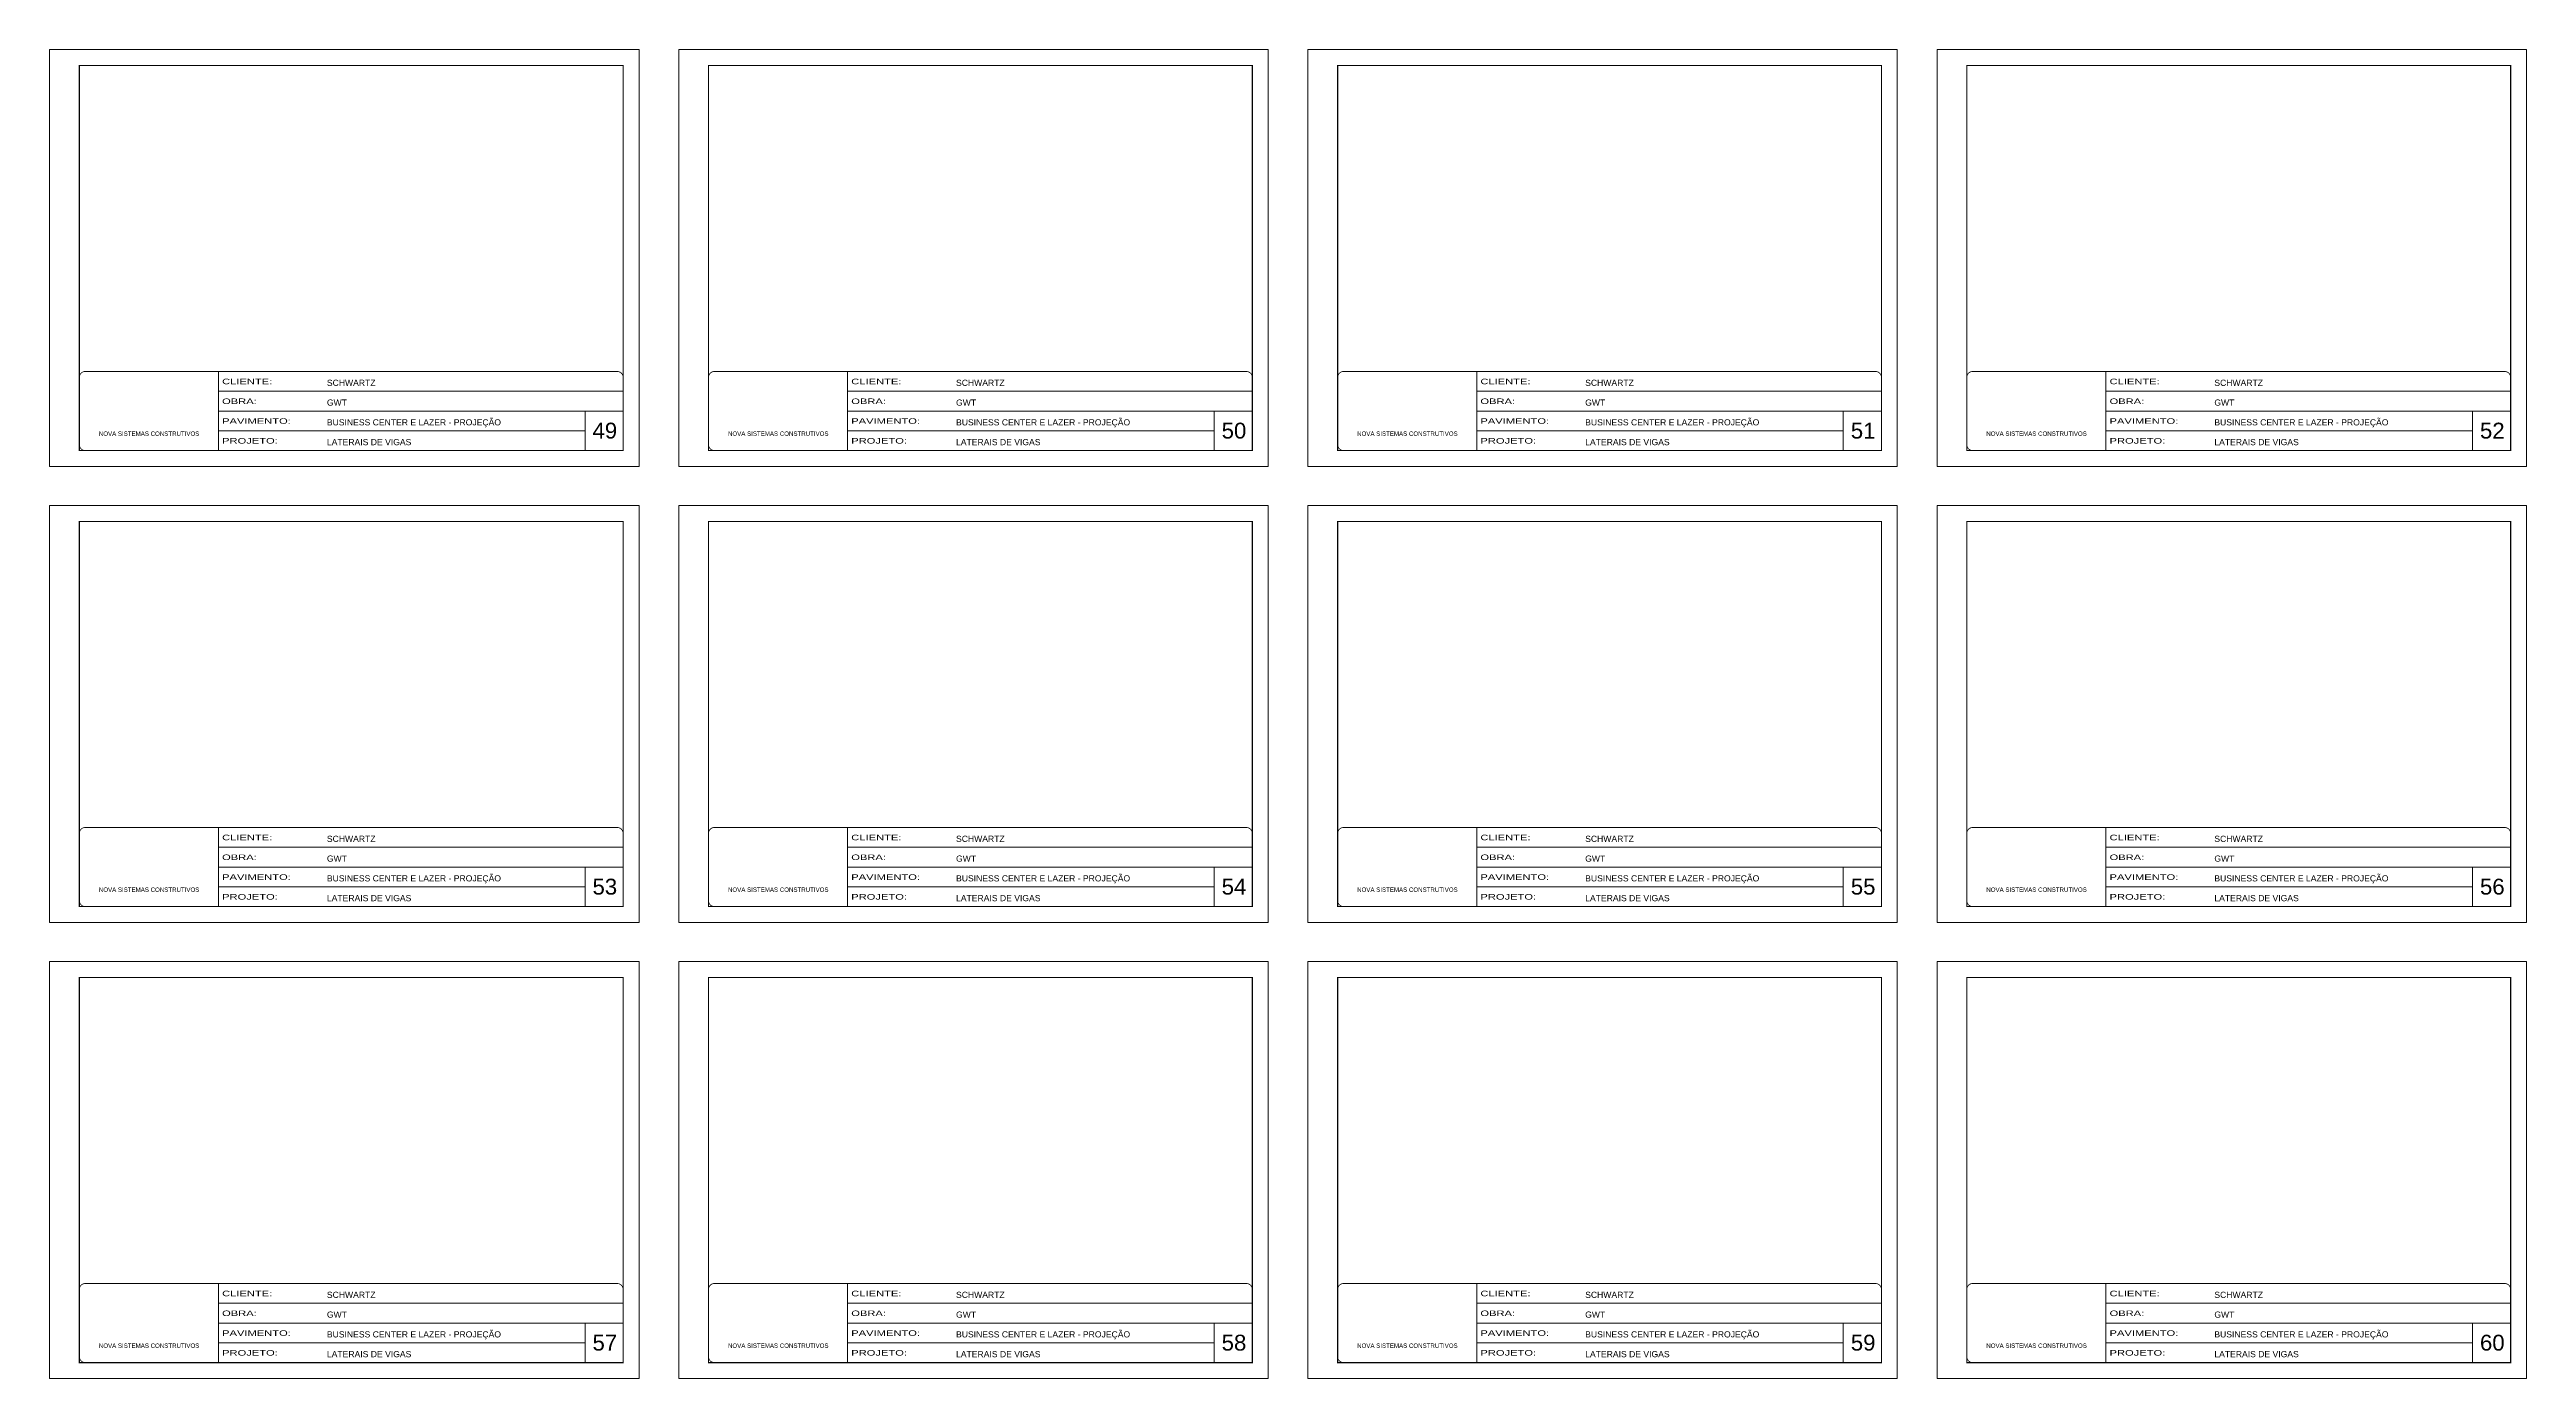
# Model space of a CAD drawing. Extents: x 13154 to 22413, y 1253 to 30260.
# Drawn here: x 13154 to 19394, y 12739 to 16086 of the extents above; entities that cross this region are included whole.
import ezdxf

# ---------------------------------------------------------------- set-up
doc = ezdxf.new("R2010")
doc.units = 0
doc.linetypes.add('CONTINUO', pattern=[0])
doc.linetypes.add('DASHED', pattern=[0.75, 0.5, -0.25])
for name, color, linetype, lineweight in [('CARIMBO', 255, 'Continuous', 9), ('Folhas', 255, 'Continuous', 9), ('SARRAFO DE PRESSAO', 251, 'DASHED', 9)]:
    doc.layers.add(name, color=color, linetype=linetype, lineweight=lineweight)
doc.styles.add('ARIAL', font='arial.ttf')
doc.styles.add('Tecnologia', font='')
doc.styles.get('Tecnologia').set_extended_font_data('Forgotten Futurist')

# ---------------------------------------------------------------- blocks, each defined once
blk = doc.blocks.new('9999999999')
at = {"color": 30, "linetype": 'CONTINUO'}
for p, q in [((98564.6, 34230.2), (98564.6, 34429.4)), ((98564.6, 34379.6), (99584, 34379.6)), ((98564.6, 34329.8), (99488, 34329.8)), ((99584, 34329.8), (99488, 34329.8)), ((99488, 34329.8), (99488, 34230.2)), ((98564.6, 34280), (99488, 34280))]:
    blk.add_line(p, q, dxfattribs=at)
at = {"color": 30, "linetype": 'CONTINUO', "const_width": 2}
blk.add_lwpolyline([(99584, 34230.2), (99584, 34414.4, 0.414214), (99569, 34429.4), (98229, 34429.4, 0.414214), (98214, 34414.4), (98214, 34245.2, 0.414214), (98229, 34230.2), (99584, 34230.2)], format="xyb", dxfattribs=at)
at = {"layer": 'Folhas'}
blk.add_lwpolyline([(98139, 34190.2), (99624, 34190.2), (99624, 35240.2), (98139, 35240.2)], close=True, dxfattribs=at)
at = {"layer": 'Folhas', "color": 30, "const_width": 3}
blk.add_lwpolyline([(98214, 34230.2), (99584, 34230.2), (99584, 35200.2), (98214, 35200.2)], close=True, dxfattribs=at)
at = {"color": 7, "linetype": 'Continuous', "ltscale": 5, "style": 'ARIAL'}
for s, height, p in [('SCHWARTZ', 15.48, (98837.7, 34393.1)), ('GWT', 15.48, (98837.7, 34343.3)), ('NOVA SISTEMAS CONSTRUTIVOS', 11.059, (98263.2, 34267.2)), ('BUSINESS CENTER E LAZER - PROJEÇÃO', 15.483, (98837.7, 34293.5)), ('LATERAIS DE VIGAS', 15.483, (98837.7, 34243.7))]:
    blk.add_text(s, height=height, dxfattribs=at).set_placement(p)
at = {"layer": 'Folhas', "color": 7, "style": 'Tecnologia', "width": 1.5}
for s, p in [('CLIENTE:', (98573.7, 34397.2)), ('OBRA:', (98573.7, 34347.3)), ('PAVIMENTO:', (98573.7, 34297.5)), ('PROJETO:', (98573.7, 34247.7))]:
    blk.add_text(s, height=14, dxfattribs=at).set_placement(p)

msp = doc.modelspace()

# ---------------------------------------------------------------- block references
at = {"layer": 'SARRAFO DE PRESSAO', "color": 6, "linetype": 'ByBlock'}
for p in [(-84984.6, -19153.93), (-83399.6, -19153.93), (-81814.6, -19153.93), (-80229.6, -19153.93), (-84984.6, -20302.51), (-83399.6, -20302.51), (-81814.6, -20302.51), (-80229.6, -20302.51), (-84984.6, -21451.08), (-83399.6, -21451.08), (-81814.6, -21451.08), (-80229.6, -21451.08)]:
    msp.add_blockref('9999999999', p, dxfattribs=at)

# ---------------------------------------------------------------- texts
at = {"layer": 'CARIMBO', "style": 'ARIAL'}
for s, p in [('49', (14522.24, 15106.42)), ('50', (16107.24, 15106.42)), ('51', (17692.24, 15106.42)), ('52', (19277.24, 15106.42)), ('53', (14522.24, 13957.84)), ('54', (16107.24, 13957.84)), ('55', (17692.24, 13957.84)), ('56', (19277.24, 13957.84)), ('57', (14522.24, 12809.27)), ('58', (16107.24, 12809.27)), ('59', (17692.24, 12809.27)), ('60', (19277.24, 12809.27))]:
    msp.add_text(s, height=40, dxfattribs=at).set_placement(p)

doc.saveas('drawing.dxf')
